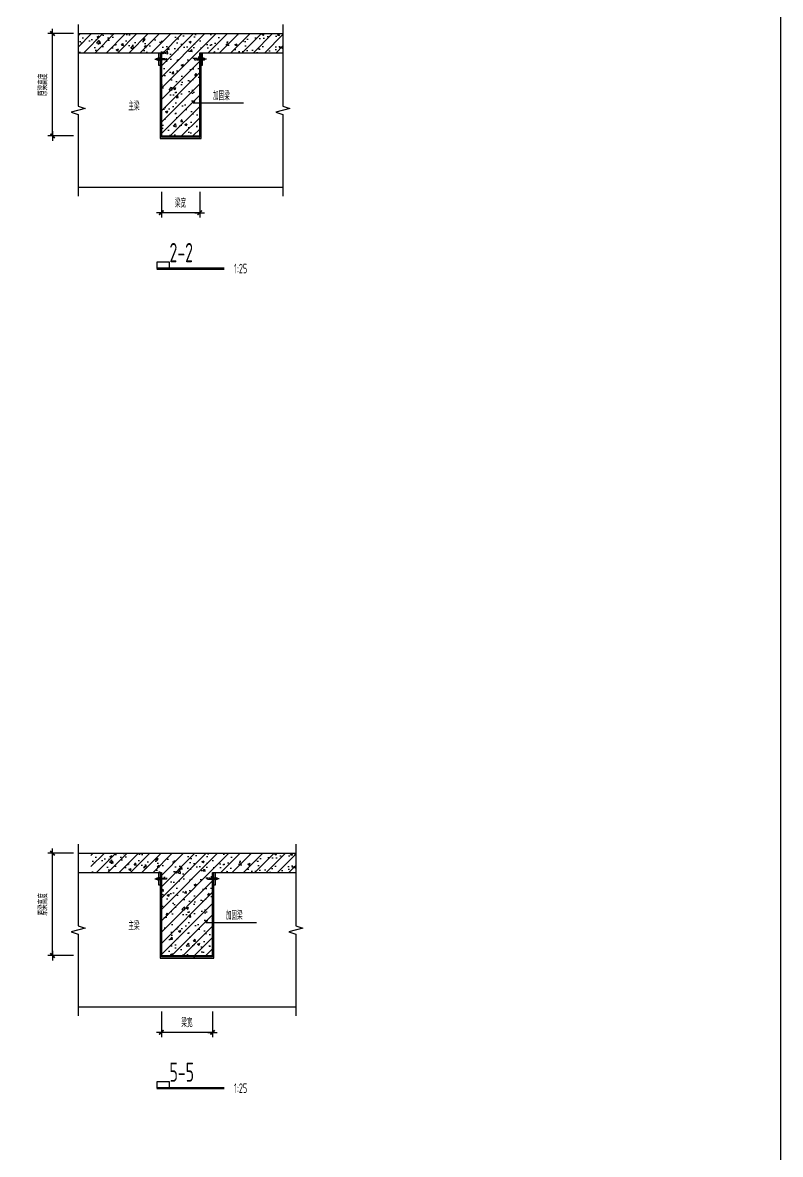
# Model space of a CAD drawing. Extents: x -469675 to 2400000, y -476501 to 2085364.
# Drawn here: x 512079 to 518000, y 372098 to 380939 of the extents above; entities that cross this region are included whole.
import ezdxf

# ---------------------------------------------------------------- set-up
doc = ezdxf.new("R2010")
doc.units = 0
doc.header["$LTSCALE"] = 1000
doc.header["$MEASUREMENT"] = 0
doc.linetypes.add('DASH', pattern=[0.35, 0.25, -0.1])
doc.linetypes.add('DOTE', pattern=[2.42, 2, -0.2, 0.02, -0.2])
doc.layers.get('0').update_dxf_attribs({"linetype": 'CONTINUOUS', "lineweight": 20})
doc.layers.get('Defpoints').update_dxf_attribs({"linetype": 'CONTINUOUS'})
for name, color, linetype in [('C-DETAIL', 3, 'CONTINUOUS'), ('C-DETAIL_DIM', 3, 'CONTINUOUS'), ('C-DETAIL_STEEL_BOLT', 2, 'CONTINUOUS'), ('C-DETAIL_STEEL_HATCH', 8, 'CONTINUOUS'), ('C-DETAIL_STEEL_PL', 4, 'CONTINUOUS'), ('C-DETAIL_TEXT', 4, 'CONTINUOUS')]:
    doc.layers.add(name, color=color, linetype=linetype)
doc.layers.add('C-注释', color=30, linetype='CONTINUOUS', plot=False)
doc.styles.add('DIM_FONT', font='gbxwxt.shx', dxfattribs={"width": 0.7, "bigfont": 'gbhzfs.shx'})
doc.styles.add('GBSTYLE', font='gbxwxt.shx', dxfattribs={"width": 0.7, "bigfont": 'gbhzfs.shx'})
doc.dimstyles.new('XB DIMN25', dxfattribs={"dimscale": 0.25, "dimtxt": 250, "dimasz": 1, "dimexe": 150, "dimexo": 150, "dimgap": 120, "dimtad": 1, "dimdec": 0, "dimzin": 0, "dimdsep": 46, "dimtxsty": 'DIM_FONT', "dimblk": '_dimx', "dimcen": 0.09, "dimclrd": 3, "dimclre": 3, "dimclrt": 7, "dimazin": 0, "dimtfac": 1, "dimtdec": 0, "dimtix": 1, "dimtmove": 2, "dimatfit": 3, "dimldrblk": '_dimx', "dimfxl": 0, "dimtolj": 1, "dimtzin": 0, "dimarcsym": 0})

# ---------------------------------------------------------------- blocks, each defined once
blk = doc.blocks.new('bolt_nut')
at = {"layer": 'C-DETAIL_STEEL_BOLT', "color": 7, "linetype": 'Continuous', "ltscale": 10}
for p, q in [((-1, 0.9), (-1, 0.1)), ((0.8, 1), (-0.8, 1)), ((0.8, 0), (-0.8, 0)), ((-0.5, 0.1), (-0.5, 0.9)), ((0.5, 0.1), (0.5, 0.9)), ((1, 0.9), (1, 0.1))]:
    blk.add_line(p, q, dxfattribs=at)
for centre, radius, start, end in [((-0.8, 0.4), 0.65, 67.3801, 112.6199), ((-0.8, 0.6), 0.65, 247.3801, 292.6199), ((0, -1.5), 2.53, 78.5788, 101.4212), ((0, 2.5), 2.53, 258.5788, 281.4212), ((0.8, 0.4), 0.65, 67.3801, 112.6199), ((0.8, 0.6), 0.65, 247.3801, 292.6199)]:
    blk.add_arc(centre, radius, start, end, dxfattribs=at)
blk = doc.blocks.new('bolt_out')
at = {"color": 7, "linetype": 'Continuous', "ltscale": 10}
for p, q in [((-0.3, 1.2), (-0.5, 1)), ((-0.3, 1.2), (0.3, 1.2)), ((0.3, 1.2), (0.5, 1))]:
    blk.add_line(p, q, dxfattribs=at)
at = {"color": 8, "linetype": 'Continuous', "ltscale": 10}
for p, q in [((-0.5, 0.5), (0.5, 0.5)), ((-0.3, 0.8), (0.3, 0.8)), ((-0.3, 0.2), (0.3, 0.2))]:
    blk.add_line(p, q, dxfattribs=at)
at = {"color": 7, "linetype": 'Continuous', "ltscale": 10}
blk.add_lwpolyline([(-0.5, 0), (0.5, 0), (0.5, 1), (-0.5, 1), (-0.5, 0)], dxfattribs=at)
blk = doc.blocks.new('A$C46161014')
at = {"layer": 'C-DETAIL_STEEL_BOLT', "color": 1, "linetype": 'DOTE', "ltscale": 0.1}
blk.add_line((0, 79.6), (0, -165), dxfattribs=at)
at = {"layer": 'C-DETAIL_STEEL_BOLT', "color": 7, "ltscale": 10}
blk.add_lwpolyline([(-30, 5), (-30, 0), (30, 0), (30, 5)], close=True, dxfattribs=at)
at = {"layer": 'C-DETAIL_STEEL_BOLT', "color": 8, "linetype": 'DASH', "ltscale": 0.1}
blk.add_lwpolyline([(-10, 40), (-10, -150), (10, -150), (10, 40)], dxfattribs=at)
at = {"layer": 'C-DETAIL_STEEL_BOLT', "ltscale": 10, "xscale": 20, "yscale": 20, "zscale": 20}
for name, p in [('bolt_nut', (0, 5)), ('bolt_out', (0, 25))]:
    blk.add_blockref(name, p, dxfattribs=at)
blk = doc.blocks.new('_dimx')
blk.add_line((-150, 0), (150, 0))
at = {"const_width": 50}
blk.add_lwpolyline([(-70, -70), (70, 70)], dxfattribs=at)
blk = doc.blocks.new('*D1849')
at = {"layer": 'C-DETAIL_DIM', "color": 3, "lineweight": -2, "ltscale": 0.25, "transparency": 16777216}
for p, q in [((513163.1, 379616.1), (513163.1, 379416.1)), ((513463.1, 379616.1), (513463.1, 379416.1)), ((513462.9, 379453.6), (513163.4, 379453.6))]:
    blk.add_line(p, q, dxfattribs=at)
at = {"layer": 'Defpoints', "color": 0, "ltscale": 0.25, "transparency": 16777216}
for p in [(513163.1, 379653.6), (513463.1, 379653.6), (513163.1, 379453.6)]:
    blk.add_point(p, dxfattribs=at)
at = {"layer": 'C-DETAIL_DIM', "color": 3, "lineweight": -2, "ltscale": 0.25, "transparency": 16777216, "xscale": 0.25, "yscale": 0.25, "zscale": 0.25, "rotation": 180}
blk.add_blockref('_dimx', (513163.1, 379453.6), dxfattribs=at)
at = {"layer": 'C-DETAIL_DIM', "color": 3, "lineweight": -2, "ltscale": 0.25, "transparency": 16777216, "xscale": 0.25, "yscale": 0.25, "zscale": 0.25}
blk.add_blockref('_dimx', (513463.1, 379453.6), dxfattribs=at)
at = {"layer": 'C-DETAIL_DIM', "color": 7, "ltscale": 0.25, "transparency": 16777216, "insert": (513313.1, 379525.3), "char_height": 62.5, "attachment_point": 5, "style": 'DIM_FONT'}
blk.add_mtext('\\A1;梁宽', dxfattribs=at)
blk = doc.blocks.new('*D1850')
at = {"layer": 'C-DETAIL_DIM', "color": 3, "lineweight": -2, "ltscale": 0.25, "transparency": 16777216}
for p, q in [((512475.6, 380853.6), (512275.6, 380853.6)), ((512313.1, 380053.8), (512313.1, 380853.3)), ((512475.6, 380053.6), (512275.6, 380053.6))]:
    blk.add_line(p, q, dxfattribs=at)
at = {"layer": 'Defpoints', "color": 0, "ltscale": 0.25, "transparency": 16777216}
for p in [(512313.1, 380853.6), (512513.1, 380853.6), (512513.1, 380053.6)]:
    blk.add_point(p, dxfattribs=at)
at = {"layer": 'C-DETAIL_DIM', "color": 3, "lineweight": -2, "ltscale": 0.25, "transparency": 16777216, "xscale": 0.25, "yscale": 0.25, "zscale": 0.25}
for p, rotation in [((512313.1, 380853.6), 90), ((512313.1, 380053.6), 270)]:
    blk.add_blockref('_dimx', p, dxfattribs=dict(at, rotation=rotation))
at = {"layer": 'C-DETAIL_DIM', "color": 7, "ltscale": 0.25, "transparency": 16777216, "insert": (512241.3, 380453.6), "char_height": 62.5, "attachment_point": 5, "rotation": 90, "style": 'DIM_FONT'}
blk.add_mtext('\\A1;原梁高度', dxfattribs=at)
blk = doc.blocks.new('*D1859')
at = {"layer": 'C-DETAIL_DIM', "color": 3, "lineweight": -2, "ltscale": 0.25, "transparency": 16777216}
for p, q in [((513163.1, 373213.6), (513163.1, 373013.6)), ((513563.1, 373213.6), (513563.1, 373013.6)), ((513562.9, 373051.1), (513163.4, 373051.1))]:
    blk.add_line(p, q, dxfattribs=at)
at = {"layer": 'Defpoints', "color": 0, "ltscale": 0.25, "transparency": 16777216}
for p in [(513163.1, 373251.1), (513563.1, 373251.1), (513163.1, 373051.1)]:
    blk.add_point(p, dxfattribs=at)
at = {"layer": 'C-DETAIL_DIM', "color": 3, "lineweight": -2, "ltscale": 0.25, "transparency": 16777216, "xscale": 0.25, "yscale": 0.25, "zscale": 0.25, "rotation": 180}
blk.add_blockref('_dimx', (513163.1, 373051.1), dxfattribs=at)
at = {"layer": 'C-DETAIL_DIM', "color": 3, "lineweight": -2, "ltscale": 0.25, "transparency": 16777216, "xscale": 0.25, "yscale": 0.25, "zscale": 0.25}
blk.add_blockref('_dimx', (513563.1, 373051.1), dxfattribs=at)
at = {"layer": 'C-DETAIL_DIM', "color": 7, "ltscale": 0.25, "transparency": 16777216, "insert": (513363.1, 373122.9), "char_height": 62.5, "attachment_point": 5, "style": 'DIM_FONT'}
blk.add_mtext('\\A1;梁宽', dxfattribs=at)
blk = doc.blocks.new('*D1860')
at = {"layer": 'C-DETAIL_DIM', "color": 3, "lineweight": -2, "ltscale": 0.25, "transparency": 16777216}
for p, q in [((512475.6, 374451.1), (512275.6, 374451.1)), ((512313.1, 373651.3), (512313.1, 374450.8)), ((512475.6, 373651.1), (512275.6, 373651.1))]:
    blk.add_line(p, q, dxfattribs=at)
at = {"layer": 'Defpoints', "color": 0, "ltscale": 0.25, "transparency": 16777216}
for p in [(512313.1, 374451.1), (512513.1, 374451.1), (512513.1, 373651.1)]:
    blk.add_point(p, dxfattribs=at)
at = {"layer": 'C-DETAIL_DIM', "color": 3, "lineweight": -2, "ltscale": 0.25, "transparency": 16777216, "xscale": 0.25, "yscale": 0.25, "zscale": 0.25}
for p, rotation in [((512313.1, 374451.1), 90), ((512313.1, 373651.1), 270)]:
    blk.add_blockref('_dimx', p, dxfattribs=dict(at, rotation=rotation))
at = {"layer": 'C-DETAIL_DIM', "color": 7, "ltscale": 0.25, "transparency": 16777216, "insert": (512241.3, 374051.1), "char_height": 62.5, "attachment_point": 5, "rotation": 90, "style": 'DIM_FONT'}
blk.add_mtext('\\A1;原梁高度', dxfattribs=at)

msp = doc.modelspace()

# ---------------------------------------------------------------- hatches: boundary and pattern name
at = {"layer": 'C-DETAIL_STEEL_HATCH'}
h = msp.add_hatch(dxfattribs=at)
h.set_pattern_fill('钢筋混凝土', color=8, scale=25, style=0)
h.set_pattern_definition([(45, (-33154.357, -10504.95), (-44.194174, 44.194174), []), (50, (-33154.36, -10504.95), (179.315046, -15.688034), [18.75, -206.25]), (355, (-33154.36, -10504.95), (-34.687833, 188.048033), [15, -165]), (100.4514, (-33139.41, -10506.26), (144.627345, 172.359886), [15.935047, -175.28553]), (46.1842, (-33154.36, -10454.95), (266.81026, -41.37975), [28.125, -309.375]), (96.6356, (-33132.12, -10458.4), (233.66568, 243.52947), [23.90257, -262.92825]), (351.1842, (-33154.36, -10454.95), (233.66549, 243.52965), [22.5, -247.5]), (21, (-33129.36, -10467.45), (149.226763, -100.654723), [18.75, -206.25]), (326, (-33129.36, -10467.45), (60.828833, 181.28751), [15, -165]), (71.4514, (-33116.92, -10475.84), (210.055657, 80.632624), [15.935047, -175.28553]), (37.5, (-33154.357, -10504.95), (3.039964, 83.2234635), [0, -163, 0, -167.5, 0, -165.625]), (7.5, (-33154.36, -10504.95), (65.767384, 98.602928), [0, -95.5, 0, -159.25, 0, -63.125]), (327.5, (-33210.107, -10504.95), (133.455609, -5.638718), [0, -62.5, 0, -195, 0, -258.75]), (317.5, (-33235.11, -10504.95), (145.796542, 25.026246), [0, -81.25, 0, -129.5, 0, -183.75])])
h.paths.add_polyline_path([(513463.1253, 380703.5657), (514113.1253, 380703.5657), (514113.1253, 380853.5657), (512513.1253, 380853.5657), (512513.1253, 380703.5657), (513163.1253, 380703.5657), (513163.1253, 380053.5657), (513463.1253, 380053.5657)])
at = {"layer": 'C-DETAIL_STEEL_HATCH', "linetype": 'ByBlock', "lineweight": -2, "ltscale": 0.25}
for points in [[(513473.1253, 380703.5657), (513463.1253, 380703.5657), (513463.1253, 380053.5657), (513463.1253, 380043.5657), (513163.1253, 380043.5657), (513163.1253, 380053.5657), (513163.1253, 380703.5657), (513153.1253, 380703.5657), (513153.1253, 380033.5657), (513473.1253, 380033.5657)], [(513573.1253, 374301.0762), (513563.1253, 374301.0762), (513563.1253, 373651.0762), (513563.1253, 373641.0762), (513163.1253, 373641.0762), (513163.1253, 373651.0762), (513163.1253, 374301.0762), (513153.1253, 374301.0762), (513153.1253, 373631.0762), (513573.1253, 373631.0762)]]:
    msp.add_hatch(color=8, dxfattribs=at).paths.add_polyline_path(points)
at = {"layer": 'C-DETAIL_STEEL_HATCH'}
h = msp.add_hatch(dxfattribs=at)
h.set_pattern_fill('标准钢筋混凝土', color=8, scale=0.25, style=0)
h.set_pattern_definition([(45, (-33154.357, -10457.2), (-47.022601, 47.022601), []), (50, (-33154.36, -10504.95), (179.315046, -15.688034), [18.75, -206.25]), (355, (-33154.36, -10504.95), (-34.687833, 188.048033), [15, -165]), (100.4514, (-33139.41, -10506.26), (144.627345, 172.359886), [15.935047, -175.28553]), (46.1842, (-33154.36, -10454.95), (266.81026, -41.37975), [28.125, -309.375]), (96.6356, (-33132.12, -10458.4), (233.66568, 243.52947), [23.90257, -262.92825]), (351.1842, (-33154.36, -10454.95), (233.66549, 243.52965), [22.5, -247.5]), (21, (-33129.36, -10467.45), (149.226763, -100.654723), [18.75, -206.25]), (326, (-33129.36, -10467.45), (60.828833, 181.28751), [15, -165]), (71.4514, (-33116.92, -10475.84), (210.055657, 80.632624), [15.935047, -175.28553]), (37.5, (-33154.357, -10504.95), (3.039964, 83.2234635), [0, -163, 0, -167.5, 0, -165.625]), (7.5, (-33154.36, -10504.95), (65.767384, 98.602928), [0, -95.5, 0, -159.25, 0, -63.125]), (327.5, (-33210.107, -10504.95), (133.455609, -5.638718), [0, -62.5, 0, -195, 0, -258.75]), (317.5, (-33235.11, -10504.95), (145.796542, 25.026246), [0, -81.25, 0, -129.5, 0, -183.75])])
h.paths.add_polyline_path([(513463.1253, 380053.5657), (513163.1253, 380053.5657), (513163.1253, 380043.5657), (513463.1253, 380043.5657)])
h = msp.add_hatch(dxfattribs=at)
h.set_pattern_fill('钢筋混凝土', color=8, scale=25, style=0)
h.set_pattern_definition([(45, (-33054.357, -16907.44), (-44.194174, 44.194174), []), (50, (-33054.36, -16907.44), (179.315046, -15.688034), [18.75, -206.25]), (355, (-33054.36, -16907.44), (-34.687833, 188.048033), [15, -165]), (100.4514, (-33039.41, -16908.75), (144.627345, 172.359886), [15.935047, -175.28553]), (46.1842, (-33054.36, -16857.44), (266.81026, -41.37975), [28.125, -309.375]), (96.6356, (-33032.12, -16860.9), (233.66568, 243.52947), [23.90257, -262.92825]), (351.1842, (-33054.36, -16857.44), (233.66549, 243.52965), [22.5, -247.5]), (21, (-33029.36, -16869.94), (149.226763, -100.654723), [18.75, -206.25]), (326, (-33029.36, -16869.94), (60.828833, 181.28751), [15, -165]), (71.4514, (-33016.92, -16878.33), (210.055657, 80.632624), [15.935047, -175.28553]), (37.5, (-33054.357, -16907.44), (3.039964, 83.2234635), [0, -163, 0, -167.5, 0, -165.625]), (7.5, (-33054.36, -16907.44), (65.767384, 98.602928), [0, -95.5, 0, -159.25, 0, -63.125]), (327.5, (-33110.107, -16907.44), (133.455609, -5.638718), [0, -62.5, 0, -195, 0, -258.75]), (317.5, (-33135.11, -16907.44), (145.796542, 25.026246), [0, -81.25, 0, -129.5, 0, -183.75])])
h.paths.add_polyline_path([(513563.1253, 374301.0762), (514213.1253, 374301.0762), (514213.1253, 374451.0762), (512613.1253, 374451.0762), (512613.1253, 374301.0762), (513163.1253, 374301.0762), (513163.1253, 373651.0762), (513563.1253, 373651.0762)])
h = msp.add_hatch(dxfattribs=at)
h.set_pattern_fill('标准钢筋混凝土', color=8, scale=0.25, style=0)
h.set_pattern_definition([(45, (-33129.357, -19837.65), (-47.022601, 47.022601), []), (50, (-33129.36, -19885.4), (179.315046, -15.688034), [18.75, -206.25]), (355, (-33129.36, -19885.4), (-34.687833, 188.048033), [15, -165]), (100.4514, (-33114.41, -19886.7), (144.627345, 172.359886), [15.935047, -175.28553]), (46.1842, (-33129.36, -19835.4), (266.81026, -41.37975), [28.125, -309.375]), (96.6356, (-33107.12, -19838.85), (233.66568, 243.52947), [23.90257, -262.92825]), (351.1842, (-33129.36, -19835.4), (233.66549, 243.52965), [22.5, -247.5]), (21, (-33104.36, -19847.9), (149.226763, -100.654723), [18.75, -206.25]), (326, (-33104.36, -19847.9), (60.828833, 181.28751), [15, -165]), (71.4514, (-33091.92, -19856.29), (210.055657, 80.632624), [15.935047, -175.28553]), (37.5, (-33129.357, -19885.4), (3.039964, 83.2234635), [0, -163, 0, -167.5, 0, -165.625]), (7.5, (-33129.36, -19885.4), (65.767384, 98.602928), [0, -95.5, 0, -159.25, 0, -63.125]), (327.5, (-33185.107, -19885.4), (133.455609, -5.638718), [0, -62.5, 0, -195, 0, -258.75]), (317.5, (-33210.11, -19885.4), (145.796542, 25.026246), [0, -81.25, 0, -129.5, 0, -183.75])])
h.paths.add_polyline_path([(513313.1253, 373651.0762), (513163.1253, 373651.0762), (513163.1253, 373641.0762), (513313.1253, 373641.0762)])
h = msp.add_hatch(dxfattribs=at)
h.set_pattern_fill('标准钢筋混凝土', color=8, scale=0.25, style=0)
h.set_pattern_definition([(45, (-32854.357, -19837.65), (-47.022601, 47.022601), []), (50, (-32854.36, -19885.4), (179.315046, -15.688034), [18.75, -206.25]), (355, (-32854.36, -19885.4), (-34.687833, 188.048033), [15, -165]), (100.4514, (-32839.41, -19886.7), (144.627345, 172.359886), [15.935047, -175.28553]), (46.1842, (-32854.36, -19835.4), (266.81026, -41.37975), [28.125, -309.375]), (96.6356, (-32832.12, -19838.85), (233.66568, 243.52947), [23.90257, -262.92825]), (351.1842, (-32854.36, -19835.4), (233.66549, 243.52965), [22.5, -247.5]), (21, (-32829.36, -19847.9), (149.226763, -100.654723), [18.75, -206.25]), (326, (-32829.36, -19847.9), (60.828833, 181.28751), [15, -165]), (71.4514, (-32816.92, -19856.29), (210.055657, 80.632624), [15.935047, -175.28553]), (37.5, (-32854.357, -19885.4), (3.039964, 83.2234635), [0, -163, 0, -167.5, 0, -165.625]), (7.5, (-32854.36, -19885.4), (65.767384, 98.602928), [0, -95.5, 0, -159.25, 0, -63.125]), (327.5, (-32910.107, -19885.4), (133.455609, -5.638718), [0, -62.5, 0, -195, 0, -258.75]), (317.5, (-32935.11, -19885.4), (145.796542, 25.026246), [0, -81.25, 0, -129.5, 0, -183.75])])
h.paths.add_polyline_path([(513563.1253, 373651.0762), (513413.1253, 373651.0762), (513413.1253, 373641.0762), (513563.1253, 373641.0762)])

# ---------------------------------------------------------------- linework, layer by layer
at = {"layer": 'C-DETAIL', "linetype": 'ByBlock', "lineweight": -2, "ltscale": 0.25}
for p, q in [((512513.1253, 380703.5657), (513163.1253, 380703.5657)), ((513463.1253, 380703.5657), (514113.1253, 380703.5657)), ((512513.1253, 379653.5657), (514113.1253, 379653.5657)), ((512513.1253, 374301.0762), (513163.1253, 374301.0762)), ((513563.1253, 374301.0762), (514213.1253, 374301.0762)), ((512513.1253, 373251.0762), (514213.1253, 373251.0762))]:
    msp.add_line(p, q, dxfattribs=at)
for points in [[(512513.1253, 380923.5657), (512513.1253, 380286.0657), (512568.1253, 380268.5657), (512458.1253, 380238.5657), (512513.1253, 380221.0657), (512513.1253, 379583.5657)], [(514113.1253, 380923.5657), (514113.1253, 380286.0657), (514168.1253, 380268.5657), (514058.1253, 380238.5657), (514113.1253, 380221.0657), (514113.1253, 379583.5657)], [(512513.1253, 380853.5657), (514113.1253, 380853.5657)], [(512513.1253, 374521.0762), (512513.1253, 373883.5762), (512568.1253, 373866.0762), (512458.1253, 373836.0762), (512513.1253, 373818.5762), (512513.1253, 373181.0762)], [(514213.1253, 374521.0762), (514213.1253, 373883.5762), (514268.1253, 373866.0762), (514158.1253, 373836.0762), (514213.1253, 373818.5762), (514213.1253, 373181.0762)], [(512513.1253, 374451.0762), (514213.1253, 374451.0762)]]:
    msp.add_lwpolyline(points, dxfattribs=at)
at = {"layer": 'C-DETAIL_STEEL_PL', "ltscale": 0.25}
for p, q in [((513153.1253, 380703.5657), (513153.1253, 380033.5657)), ((513163.1253, 380703.5657), (513163.1253, 380053.5657)), ((513463.1253, 380053.5657), (513463.1253, 380703.5657)), ((513473.1253, 380033.5657), (513473.1253, 380703.5657)), ((513153.1253, 380033.5657), (513473.1253, 380033.5657)), ((513163.1253, 380053.5657), (513463.1253, 380053.5657)), ((513153.1253, 374301.0762), (513153.1253, 373631.0762)), ((513163.1253, 374301.0762), (513163.1253, 373651.0762)), ((513563.1253, 373651.0762), (513563.1253, 374301.0762)), ((513573.1253, 373631.0762), (513573.1253, 374301.0762)), ((513153.1253, 373631.0762), (513573.1253, 373631.0762)), ((513163.1253, 373651.0762), (513563.1253, 373651.0762))]:
    msp.add_line(p, q, dxfattribs=at)
for points in [[(513143.1253, 380703.5657), (513153.1253, 380703.5657), (513153.1253, 380603.5657), (513143.1253, 380603.5657)], [(513473.1253, 380703.5657), (513483.1253, 380703.5657), (513483.1253, 380603.5657), (513473.1253, 380603.5657)], [(513163.1253, 380053.5657), (513463.1253, 380053.5657), (513463.1253, 380043.5657), (513163.1253, 380043.5657)], [(513143.1253, 374301.0762), (513153.1253, 374301.0762), (513153.1253, 374201.0762), (513143.1253, 374201.0762)], [(513573.1253, 374301.0762), (513583.1253, 374301.0762), (513583.1253, 374201.0762), (513573.1253, 374201.0762)], [(513163.1253, 373651.0762), (513563.1253, 373651.0762), (513563.1253, 373641.0762), (513163.1253, 373641.0762)], [(513163.1253, 373651.0762), (513313.1253, 373651.0762), (513313.1253, 373641.0762), (513163.1253, 373641.0762)], [(513413.1253, 373651.0762), (513563.1253, 373651.0762), (513563.1253, 373641.0762), (513413.1253, 373641.0762)]]:
    msp.add_lwpolyline(points, close=True, dxfattribs=at)
at = {"layer": 'C-DETAIL_TEXT', "ltscale": 0.25}
for p, q in [((513806.301, 380308.7501), (513410.5866, 380308.7501)), ((513906.301, 373906.2606), (513510.5866, 373906.2606))]:
    msp.add_line(p, q, dxfattribs=at)
at = {"layer": 'C-DETAIL_TEXT', "color": 3, "linetype": 'Continuous', "ltscale": 0.25, "const_width": 20, "flags": 128}
for points in [[(513655.9897, 379017.6714), (513127.1121, 379017.6714)], [(513655.9897, 372615.182), (513127.1121, 372615.182)]]:
    msp.add_lwpolyline(points, dxfattribs=at)
at = {"layer": 'C-注释', "ltscale": 0.25}
msp.add_lwpolyline([(500000, 400000), (518000, 400000), (518000, 359500), (500000, 359500)], close=True, dxfattribs=at)
at = {"layer": 'C-注释'}
for points in [[(513227.1121, 379067.6714), (513127.1121, 379067.6714), (513127.1121, 379017.6714), (513227.1121, 379017.6714)], [(513227.1121, 372665.182), (513127.1121, 372665.182), (513127.1121, 372615.182), (513227.1121, 372615.182)]]:
    msp.add_lwpolyline(points, close=True, dxfattribs=at)

# ---------------------------------------------------------------- block references
at = {"layer": 'C-DETAIL_STEEL_BOLT', "color": 7, "linetype": 'ByBlock', "lineweight": -2, "ltscale": 0.25}
for p, xscale, yscale, zscale, rotation in [((513143.1253, 380653.5657), -0.3999999999068677, 0.4000000001396984, 0.4, 90), ((513483.1253, 380653.5657), 0.3999999999068677, 0.3999999999068677, 0.3999999999068677, 270), ((513143.1253, 374251.0762), -0.3999999999068677, 0.4000000001396984, 0.4, 90), ((513583.1253, 374251.0762), 0.3999999999068677, 0.3999999999068677, 0.3999999999068677, 270)]:
    msp.add_blockref('A$C46161014', p, dxfattribs=dict(at, xscale=xscale, yscale=yscale, zscale=zscale, rotation=rotation))

# ---------------------------------------------------------------- texts
at = {"layer": 'C-DETAIL_TEXT', "ltscale": 0.25, "style": 'GBSTYLE', "width": 0.7}
for s, p in [('加固梁', (513566.6433, 380333.7501)), ('主梁', (512905.2487, 380252.9921)), ('加固梁', (513666.6433, 373931.2606)), ('主梁', (512905.2487, 373850.5027))]:
    msp.add_text(s, height=62.5, rotation=359.99999995, dxfattribs=at).set_placement(p)
at = {"layer": 'C-DETAIL_TEXT', "color": 30, "ltscale": 0.25, "style": 'GBSTYLE', "width": 0.7}
for s, p in [('2-2', (513227.1121, 379067.6714)), ('5-5', (513227.1121, 372665.182))]:
    msp.add_text(s, height=150, rotation=0.00000003, dxfattribs=at).set_placement(p)
at = {"layer": 'C-DETAIL_TEXT', "color": 3, "ltscale": 0.25, "style": 'GBSTYLE', "width": 0.7}
for p in [(513730.9897, 378980.1714), (513730.9897, 372577.682)]:
    msp.add_text('1:25', height=75, rotation=359.99999987, dxfattribs=at).set_placement(p)

# ---------------------------------------------------------------- dimensions: what is measured, and where the dimension line sits
at = {"layer": 'C-DETAIL_DIM', "ltscale": 0.25}
for base, p1, p2, angle, text, picture, middle in [((512313.1253, 380853.5657), (512513.1253, 380053.5657), (512513.1253, 380853.5657), 90, '原梁高度', '*D1850', (512241.3489, 380453.5657)), ((513163.1253, 379453.5657), (513463.1253, 379653.5657), (513163.1253, 379653.5657), 180, '梁宽', '*D1849', (513313.1253, 379525.342)), ((512313.1253, 374451.0762), (512513.1253, 373651.0762), (512513.1253, 374451.0762), 90, '原梁高度', '*D1860', (512241.3489, 374051.0762)), ((513163.1253, 373051.0762), (513563.1253, 373251.0762), (513163.1253, 373251.0762), 180, '梁宽', '*D1859', (513363.1253, 373122.8526))]:
    dim = msp.add_linear_dim(base=base, p1=p1, p2=p2, angle=angle, text=text, dimstyle='XB DIMN25', dxfattribs=at)
    dim.commit()
    dim.dimension.update_dxf_attribs({"geometry": picture, "text_midpoint": middle})

doc.saveas('drawing.dxf')
